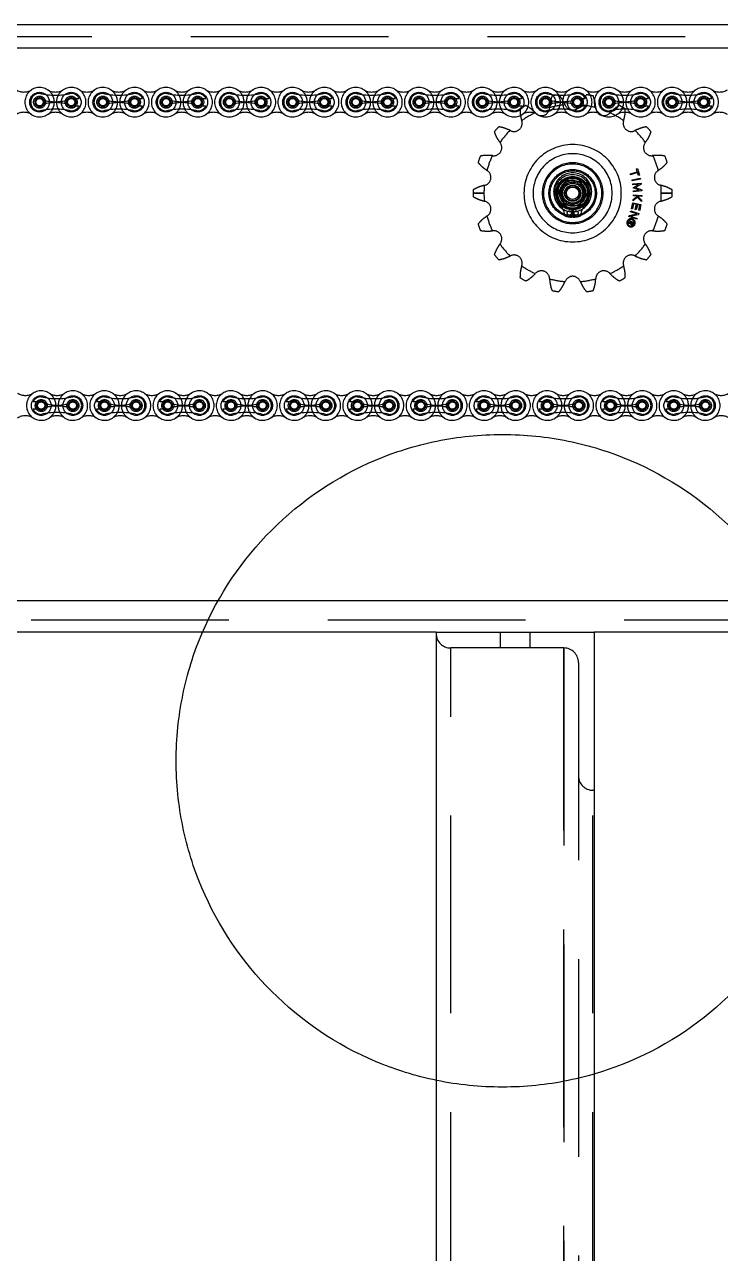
# Model space of a CAD drawing. Header units: metres. Extents: x 0 to 21025, y 0 to 14850.
# Drawn here: x 4434.5 to 4713.9, y 13295.7 to 13789.1 of the extents above; entities that cross this region are included whole.
import ezdxf

# ---------------------------------------------------------------- set-up
doc = ezdxf.new("R2010")
doc.units = ezdxf.units.M
doc.header["$LTSCALE"] = 25
doc.linetypes.add('HIDDEN2', pattern=[4.7625, 3.175, -1.5875])
doc.linetypes.add('PHANTOM', pattern=[63.5, 31.75, -6.35, 6.35, -6.35, 6.35, -6.35])
for name, color, linetype in [('SL4', 4, 'Continuous'), ('SRE', 2, 'PHANTOM'), ('ST1', 7, 'HIDDEN2')]:
    doc.layers.add(name, color=color, linetype=linetype)

msp = doc.modelspace()

# ---------------------------------------------------------------- linework, layer by layer
at = {"layer": 'SL4'}
for p, q in [((3548.761, 13789.133), (4873.736, 13789.133)), ((4873.736, 13779.608), (3548.761, 13779.608)), ((4648.823, 13721.86), (4650.46, 13724.238)), ((4652.096, 13726.616), (4654.974, 13726.388)), ((4660.334, 13720.947), (4658.698, 13718.569)), ((4657.061, 13716.191), (4654.183, 13716.419)), ((3596.261, 13557.896), (4826.236, 13557.896)), ((4599.749, 13545.133), (3596.261, 13545.133)), ((4599.749, 13545.133), (4599.749, 12209.433)), ((4599.749, 13545.133), (4663.249, 13545.133)), ((4663.249, 13545.133), (4663.249, 12209.433)), ((4826.236, 13545.133), (4663.249, 13545.133))]:
    msp.add_line(p, q, dxfattribs=at)
for radius in [6, 3, 2.5]:
    msp.add_circle((4654.579, 13721.403), radius, dxfattribs=at)
for start, end in [(145.46481, 205.46481), (85.46481, 145.46481), (25.46481, 85.46481), (325.46481, 25.46481), (205.46481, 265.46481), (265.46481, 325.46481)]:
    msp.add_arc((4654.579, 13721.403), 5, start, end, dxfattribs=at)
for points, knots in [([(4650.46, 13724.238), (4650.499, 13724.294), (4651.051, 13725.097), (4651.593, 13725.884), (4652.096, 13726.616)], [0, 0, 0, 0, 0.0702006, 1, 1, 1, 1]), ([(4654.974, 13726.388), (4655.042, 13726.382), (4656.014, 13726.305), (4656.966, 13726.23), (4657.852, 13726.159)], [0, 0, 0, 0, 0.07020058, 1, 1, 1, 1]), ([(4659.093, 13723.553), (4658.98, 13723.79), (4658.56, 13724.672), (4658.151, 13725.531), (4657.852, 13726.159)], [0, 0, 0, 0, 0.2686336, 1, 1, 1, 1]), ([(4660.334, 13720.947), (4660.23, 13721.166), (4659.825, 13722.015), (4659.405, 13722.898), (4659.093, 13723.553)], [0, 0, 0, 0, 0.2575513, 1, 1, 1, 1]), ([(4650.065, 13719.254), (4649.952, 13719.49), (4649.532, 13720.373), (4649.123, 13721.232), (4648.823, 13721.86)], [0, 0, 0, 0, 0.2686336, 1, 1, 1, 1]), ([(4651.306, 13716.647), (4651.202, 13716.866), (4650.797, 13717.716), (4650.377, 13718.598), (4650.065, 13719.254)], [0, 0, 0, 0, 0.2575513, 1, 1, 1, 1]), ([(4654.183, 13716.419), (4654.115, 13716.424), (4653.144, 13716.501), (4652.191, 13716.577), (4651.306, 13716.647)], [0, 0, 0, 0, 0.0702006, 1, 1, 1, 1]), ([(4658.698, 13718.569), (4658.659, 13718.512), (4658.106, 13717.709), (4657.565, 13716.922), (4657.061, 13716.191)], [0, 0, 0, 0, 0.0702006, 1, 1, 1, 1])]:
    msp.add_open_spline(points, degree=3, knots=knots, dxfattribs=at)
at = {"layer": 'SRE'}
msp.add_circle((4626.429, 13493.492), 131.043, dxfattribs=at)
at = {"layer": 'ST1'}
for p, q in [((3548.761, 13784.371), (4873.736, 13784.371)), ((4873.736, 13779.608), (3548.761, 13779.608)), ((4454.342, 13759.449), (4456.466, 13759.449)), ((4479.742, 13759.449), (4481.866, 13759.449)), ((4505.142, 13759.449), (4507.266, 13759.449)), ((4530.542, 13759.449), (4532.666, 13759.449)), ((4555.942, 13759.449), (4558.066, 13759.449)), ((4581.342, 13759.449), (4583.466, 13759.449)), ((4606.742, 13759.449), (4608.866, 13759.449)), ((4632.142, 13759.449), (4634.266, 13759.449)), ((4657.542, 13759.449), (4659.665, 13759.449)), ((4682.942, 13759.449), (4685.065, 13759.449)), ((4708.342, 13759.449), (4710.465, 13759.449)), ((4454.342, 13756.497), (4456.466, 13756.497)), ((4479.742, 13756.497), (4481.866, 13756.497)), ((4505.142, 13756.497), (4507.266, 13756.497)), ((4530.542, 13756.497), (4532.666, 13756.497)), ((4555.942, 13756.497), (4558.066, 13756.497)), ((4581.342, 13756.497), (4583.466, 13756.497)), ((4606.742, 13756.497), (4608.866, 13756.497)), ((4632.142, 13756.497), (4634.266, 13756.497)), ((4657.542, 13756.497), (4659.665, 13756.497)), ((4682.942, 13756.497), (4685.065, 13756.497)), ((4708.342, 13756.497), (4710.465, 13756.497)), ((4677.747, 13729.157), (4680.538, 13730.065)), ((4677.871, 13728.776), (4677.747, 13729.157)), ((4680.662, 13729.683), (4677.871, 13728.776)), ((4680.176, 13731.176), (4680.566, 13731.303)), ((4680.538, 13730.065), (4680.176, 13731.176)), ((4680.566, 13731.303), (4681.414, 13728.701)), ((4681.023, 13728.574), (4680.662, 13729.683)), ((4681.414, 13728.701), (4681.023, 13728.574)), ((4678.424, 13726.72), (4681.696, 13727.42)), ((4678.508, 13726.327), (4678.424, 13726.72)), ((4681.78, 13727.027), (4678.508, 13726.327)), ((4678.772, 13725.138), (4682.105, 13725.437)), ((4678.808, 13724.739), (4678.772, 13725.138)), ((4681.07, 13724.94), (4678.808, 13724.739)), ((4678.91, 13723.6), (4681.07, 13724.94)), ((4678.914, 13723.557), (4678.91, 13723.6)), ((4681.277, 13722.622), (4678.914, 13723.557)), ((4682.141, 13725.035), (4679.796, 13723.658)), ((4679.796, 13723.658), (4682.348, 13722.718)), ((4681.696, 13727.42), (4681.78, 13727.027)), ((4682.105, 13725.437), (4682.141, 13725.035)), ((4618.971, 13721.403), (4614.639, 13721.403)), ((4614.639, 13721.403), (4618.971, 13721.403)), ((4614.639, 13721.403), (4618.971, 13721.403)), ((4618.971, 13721.403), (4614.639, 13721.403)), ((4642.364, 13721.403), (4642.852, 13721.403)), ((4642.852, 13721.403), (4642.364, 13721.403)), ((4642.852, 13721.403), (4642.364, 13721.403)), ((4642.364, 13721.403), (4642.852, 13721.403)), ((4648.128, 13721.968), (4647.155, 13722.053)), ((4647.155, 13722.053), (4648.128, 13721.968)), ((4647.155, 13722.053), (4648.128, 13721.968)), ((4648.128, 13721.968), (4647.155, 13722.053)), ((4662.003, 13720.754), (4661.029, 13720.839)), ((4661.029, 13720.839), (4662.003, 13720.754)), ((4661.029, 13720.839), (4662.003, 13720.754)), ((4662.003, 13720.754), (4661.029, 13720.839)), ((4666.305, 13721.403), (4666.794, 13721.403)), ((4666.794, 13721.403), (4666.305, 13721.403)), ((4666.794, 13721.403), (4666.305, 13721.403)), ((4666.305, 13721.403), (4666.794, 13721.403)), ((4680.521, 13719.854), (4678.847, 13718.337)), ((4678.847, 13718.337), (4678.884, 13718.834)), ((4678.884, 13718.834), (4680.286, 13720.104)), ((4679.002, 13720.388), (4679.032, 13720.788)), ((4680.095, 13720.306), (4679.002, 13720.388)), ((4679.016, 13722.418), (4681.277, 13722.622)), ((4679.051, 13722.023), (4679.016, 13722.418)), ((4679.032, 13720.788), (4682.368, 13720.537)), ((4682.383, 13722.323), (4679.051, 13722.023)), ((4680.286, 13720.104), (4680.095, 13720.306)), ((4682.183, 13718.086), (4680.521, 13719.854)), ((4680.638, 13720.265), (4682.221, 13718.583)), ((4682.338, 13720.137), (4680.638, 13720.265)), ((4682.221, 13718.583), (4682.183, 13718.086)), ((4682.368, 13720.537), (4682.338, 13720.137)), ((4682.348, 13722.718), (4682.383, 13722.323)), ((4694.519, 13721.403), (4690.186, 13721.403)), ((4690.186, 13721.403), (4694.519, 13721.403)), ((4690.186, 13721.403), (4694.519, 13721.403)), ((4694.519, 13721.403), (4690.186, 13721.403)), ((4650.983, 13714.201), (4651.158, 13712.87)), ((4654.329, 13711.807), (4654.417, 13715.205)), ((4654.74, 13715.205), (4654.829, 13711.807)), ((4658, 13712.87), (4658.175, 13714.201)), ((4677.87, 13713.984), (4678.004, 13714.362)), ((4680.412, 13713.077), (4677.87, 13713.984)), ((4678.004, 13714.362), (4681.156, 13713.238)), ((4678.235, 13715.181), (4678.74, 13717.586)), ((4678.637, 13715.097), (4678.235, 13715.181)), ((4679.059, 13717.108), (4678.637, 13715.097)), ((4678.74, 13717.586), (4682.014, 13716.899)), ((4680.157, 13716.878), (4679.059, 13717.108)), ((4679.735, 13714.866), (4680.157, 13716.878)), ((4680.137, 13714.782), (4679.735, 13714.866)), ((4680.559, 13716.794), (4680.137, 13714.782)), ((4681.53, 13716.59), (4680.559, 13716.794)), ((4681.108, 13714.578), (4681.53, 13716.59)), ((4681.509, 13714.493), (4681.108, 13714.578)), ((4682.014, 13716.899), (4681.509, 13714.493)), ((4676.777, 13709.23), (4676.948, 13709.59)), ((4677.806, 13709.254), (4676.777, 13709.23)), ((4676.948, 13709.59), (4677.928, 13709.613)), ((4677.179, 13712.047), (4677.332, 13712.475)), ((4680.331, 13710.925), (4677.179, 13712.047)), ((4677.283, 13710.217), (4677.424, 13710.514)), ((4678.044, 13709.857), (4677.283, 13710.217)), ((4677.332, 13712.475), (4680.412, 13713.077)), ((4677.424, 13710.514), (4679.192, 13709.678)), ((4680.997, 13712.793), (4677.857, 13712.231)), ((4677.857, 13712.231), (4680.466, 13711.303)), ((4677.928, 13709.613), (4678.044, 13709.857)), ((4678.255, 13709.008), (4678.121, 13708.726)), ((4678.129, 13708.722), (4678.263, 13709.005)), ((4678.331, 13709.734), (4678.142, 13709.333)), ((4678.775, 13709.524), (4678.331, 13709.734)), ((4678.588, 13709.129), (4678.775, 13709.524)), ((4679.192, 13709.678), (4678.881, 13709.02)), ((4680.466, 13711.303), (4680.331, 13710.925)), ((4681.156, 13713.238), (4680.997, 13712.793)), ((4440.083, 13637.614), (4437.959, 13637.614)), ((4465.483, 13637.614), (4463.359, 13637.614)), ((4490.883, 13637.614), (4488.759, 13637.614)), ((4516.283, 13637.614), (4514.159, 13637.614)), ((4541.683, 13637.614), (4539.559, 13637.614)), ((4567.083, 13637.614), (4564.959, 13637.614)), ((4592.483, 13637.614), (4590.359, 13637.614)), ((4617.883, 13637.614), (4615.759, 13637.614)), ((4643.283, 13637.614), (4641.159, 13637.614)), ((4668.683, 13637.614), (4666.559, 13637.614)), ((4694.083, 13637.614), (4691.959, 13637.614)), ((4440.083, 13634.662), (4437.959, 13634.662)), ((4465.483, 13634.662), (4463.359, 13634.662)), ((4490.883, 13634.662), (4488.759, 13634.662)), ((4516.283, 13634.662), (4514.159, 13634.662)), ((4541.683, 13634.662), (4539.559, 13634.662)), ((4567.083, 13634.662), (4564.959, 13634.662)), ((4592.483, 13634.662), (4590.359, 13634.662)), ((4617.883, 13634.662), (4615.759, 13634.662)), ((4643.283, 13634.662), (4641.159, 13634.662)), ((4668.683, 13634.662), (4666.559, 13634.662)), ((4694.083, 13634.662), (4691.959, 13634.662)), ((3548.761, 13557.896), (4873.736, 13557.896)), ((4873.736, 13549.896), (3548.761, 13549.896)), ((4625.499, 13545.133), (4625.499, 13538.783)), ((4637.499, 13538.783), (4637.499, 13545.133)), ((4605.599, 12201.483), (4605.599, 13538.783)), ((4651.049, 13538.783), (4605.599, 13538.783)), ((4651.049, 13538.783), (4651.049, 12201.483)), ((4651.049, 12870.133), (4651.049, 13538.783)), ((4656.899, 13532.933), (4656.899, 12201.483)), ((4662.749, 12201.483), (4662.749, 13481.633)), ((4663.249, 13481.633), (4662.749, 13481.633))]:
    msp.add_line(p, q, dxfattribs=at)
for centre, radius in [((4440.535, 13757.973), 3.96), ((4440.535, 13757.973), 2.399), ((4440.535, 13757.973), 1.845), ((4440.535, 13757.973), 1.476), ((4453.235, 13757.973), 3.96), ((4453.235, 13757.973), 2.398), ((4453.235, 13757.973), 1.845), ((4453.235, 13757.973), 1.476), ((4465.935, 13757.973), 3.96), ((4465.935, 13757.973), 2.398), ((4465.935, 13757.973), 1.845), ((4465.935, 13757.973), 1.476), ((4478.635, 13757.973), 3.96), ((4478.635, 13757.973), 2.398), ((4478.635, 13757.973), 1.845), ((4478.635, 13757.973), 1.476), ((4491.335, 13757.973), 3.96), ((4491.335, 13757.973), 2.399), ((4491.335, 13757.973), 1.845), ((4491.335, 13757.973), 1.476), ((4504.035, 13757.973), 3.96), ((4504.035, 13757.973), 2.399), ((4504.035, 13757.973), 1.845), ((4504.035, 13757.973), 1.476), ((4516.735, 13757.973), 3.96), ((4516.735, 13757.973), 2.398), ((4516.735, 13757.973), 1.845), ((4516.735, 13757.973), 1.476), ((4529.435, 13757.973), 3.96), ((4529.435, 13757.973), 2.398), ((4529.435, 13757.973), 1.845), ((4529.435, 13757.973), 1.476), ((4542.135, 13757.973), 3.96), ((4542.135, 13757.973), 2.399), ((4542.135, 13757.973), 1.845), ((4542.135, 13757.973), 1.476), ((4554.835, 13757.973), 3.96), ((4554.835, 13757.973), 2.398), ((4554.835, 13757.973), 1.845), ((4554.835, 13757.973), 1.476), ((4567.535, 13757.973), 3.96), ((4567.535, 13757.973), 2.399), ((4567.535, 13757.973), 1.845), ((4567.535, 13757.973), 1.476), ((4580.235, 13757.973), 3.96), ((4580.235, 13757.973), 2.398), ((4580.235, 13757.973), 1.845), ((4580.235, 13757.973), 1.476), ((4592.935, 13757.973), 3.96), ((4592.935, 13757.973), 2.399), ((4592.935, 13757.973), 1.845), ((4592.935, 13757.973), 1.476), ((4605.635, 13757.973), 3.96), ((4605.635, 13757.973), 2.398), ((4605.635, 13757.973), 1.845), ((4605.635, 13757.973), 1.476), ((4618.335, 13757.973), 3.96), ((4618.335, 13757.973), 2.398), ((4618.335, 13757.973), 1.845), ((4618.335, 13757.973), 1.476), ((4631.035, 13757.973), 3.96), ((4631.035, 13757.973), 2.398), ((4631.035, 13757.973), 1.845), ((4631.035, 13757.973), 1.476), ((4643.735, 13757.973), 3.96), ((4643.735, 13757.973), 2.398), ((4643.735, 13757.973), 1.845), ((4643.735, 13757.973), 1.476), ((4656.435, 13757.973), 3.96), ((4656.435, 13757.973), 2.398), ((4656.435, 13757.973), 1.845), ((4656.435, 13757.973), 1.476), ((4669.135, 13757.973), 3.96), ((4669.135, 13757.973), 2.398), ((4669.135, 13757.973), 1.845), ((4669.135, 13757.973), 1.476), ((4681.835, 13757.973), 3.96), ((4681.835, 13757.973), 2.399), ((4681.835, 13757.973), 1.845), ((4681.835, 13757.973), 1.476), ((4694.535, 13757.973), 3.96), ((4694.535, 13757.973), 2.398), ((4694.535, 13757.973), 1.845), ((4694.535, 13757.973), 1.476), ((4707.235, 13757.973), 3.96), ((4707.235, 13757.973), 2.398), ((4707.235, 13757.973), 1.845), ((4707.235, 13757.973), 1.476), ((4654.579, 13721.403), 9.525), ((4654.579, 13721.403), 9.025), ((4654.579, 13721.403), 6.725), ((4654.579, 13721.403), 6.725), ((4654.579, 13721.403), 6.475), ((4654.579, 13721.403), 6.2), ((4654.579, 13721.403), 5.975), ((4654.579, 13721.403), 5.25), ((4654.579, 13721.403), 5.25), ((4654.579, 13721.403), 4.5), ((4654.579, 13721.403), 4), ((4654.579, 13721.403), 3.25), ((4654.579, 13721.403), 3.25), ((4654.579, 13721.403), 3.2), ((4653.229, 13713.467), 0.85), ((4655.929, 13713.467), 0.85), ((4441.19, 13636.138), 3.96), ((4453.89, 13636.138), 3.96), ((4466.59, 13636.138), 3.96), ((4479.29, 13636.138), 3.96), ((4491.99, 13636.138), 3.96), ((4504.69, 13636.138), 3.96), ((4517.39, 13636.138), 3.96), ((4530.09, 13636.138), 3.96), ((4542.79, 13636.138), 3.96), ((4555.49, 13636.138), 3.96), ((4568.19, 13636.138), 3.96), ((4580.89, 13636.138), 3.96), ((4593.59, 13636.138), 3.96), ((4606.29, 13636.138), 3.96), ((4618.99, 13636.138), 3.96), ((4631.69, 13636.138), 3.96), ((4644.39, 13636.138), 3.96), ((4657.09, 13636.138), 3.96), ((4669.79, 13636.138), 3.96), ((4682.49, 13636.138), 3.96), ((4695.19, 13636.138), 3.96), ((4707.89, 13636.138), 3.96), ((4441.19, 13636.138), 2.399), ((4441.19, 13636.138), 1.845), ((4441.19, 13636.138), 1.476), ((4453.89, 13636.138), 2.398), ((4453.89, 13636.138), 1.845), ((4453.89, 13636.138), 1.476), ((4466.59, 13636.138), 2.398), ((4466.59, 13636.138), 1.845), ((4466.59, 13636.138), 1.476), ((4479.29, 13636.138), 2.399), ((4479.29, 13636.138), 1.845), ((4479.29, 13636.138), 1.476), ((4491.99, 13636.138), 2.398), ((4491.99, 13636.138), 1.845), ((4491.99, 13636.138), 1.476), ((4504.69, 13636.138), 2.398), ((4504.69, 13636.138), 1.845), ((4504.69, 13636.138), 1.476), ((4517.39, 13636.138), 2.398), ((4517.39, 13636.138), 1.845), ((4517.39, 13636.138), 1.476), ((4530.09, 13636.138), 2.398), ((4530.09, 13636.138), 1.845), ((4530.09, 13636.138), 1.476), ((4542.79, 13636.138), 2.398), ((4542.79, 13636.138), 1.845), ((4542.79, 13636.138), 1.476), ((4555.49, 13636.138), 2.398), ((4555.49, 13636.138), 1.845), ((4555.49, 13636.138), 1.476), ((4568.19, 13636.138), 2.399), ((4568.19, 13636.138), 1.845), ((4568.19, 13636.138), 1.476), ((4580.89, 13636.138), 2.399), ((4580.89, 13636.138), 1.845), ((4580.89, 13636.138), 1.476), ((4593.59, 13636.138), 2.398), ((4593.59, 13636.138), 1.845), ((4593.59, 13636.138), 1.476), ((4606.29, 13636.138), 2.398), ((4606.29, 13636.138), 1.845), ((4606.29, 13636.138), 1.476), ((4618.99, 13636.138), 2.399), ((4618.99, 13636.138), 1.845), ((4618.99, 13636.138), 1.476), ((4631.69, 13636.138), 2.399), ((4631.69, 13636.138), 1.845), ((4631.69, 13636.138), 1.476), ((4644.39, 13636.138), 2.398), ((4644.39, 13636.138), 1.845), ((4644.39, 13636.138), 1.476), ((4657.09, 13636.138), 2.399), ((4657.09, 13636.138), 1.845), ((4657.09, 13636.138), 1.476), ((4669.79, 13636.138), 2.399), ((4669.79, 13636.138), 1.845), ((4669.79, 13636.138), 1.476), ((4682.49, 13636.138), 2.398), ((4682.49, 13636.138), 1.845), ((4682.49, 13636.138), 1.476), ((4695.19, 13636.138), 2.398), ((4695.19, 13636.138), 1.845), ((4695.19, 13636.138), 1.476), ((4707.89, 13636.138), 2.398), ((4707.89, 13636.138), 1.845), ((4707.89, 13636.138), 1.476)]:
    msp.add_circle(centre, radius, dxfattribs=at)
for centre, radius, start, end in [((4440.535, 13757.973), 5.92, 57.56669, 302.43331), ((4453.235, 13757.973), 5.92, 237.56669, 122.43331), ((4465.935, 13757.973), 5.92, 57.56669, 302.43331), ((4478.635, 13757.973), 5.92, 237.56669, 122.43331), ((4491.335, 13757.973), 5.92, 57.56669, 302.43331), ((4504.035, 13757.973), 5.92, 237.56669, 122.43331), ((4516.735, 13757.973), 5.92, 57.56669, 302.43331), ((4529.435, 13757.973), 5.92, 237.56669, 122.43331), ((4542.135, 13757.973), 5.92, 57.56669, 302.43331), ((4554.835, 13757.973), 5.92, 237.56669, 122.43331), ((4567.535, 13757.973), 5.92, 57.56669, 302.43331), ((4580.235, 13757.973), 5.92, 237.56669, 122.43331), ((4592.935, 13757.973), 5.92, 57.56669, 302.43331), ((4605.635, 13757.973), 5.92, 237.56669, 122.43331), ((4618.335, 13757.973), 5.92, 57.56669, 302.43331), ((4631.035, 13757.973), 5.92, 237.56669, 122.43331), ((4643.735, 13757.973), 5.92, 57.56669, 302.43331), ((4656.435, 13757.973), 5.92, 237.56669, 122.43331), ((4669.135, 13757.973), 5.92, 57.56669, 302.43331), ((4681.835, 13757.973), 5.92, 237.56669, 122.43331), ((4694.535, 13757.973), 5.92, 57.56669, 302.43331), ((4707.235, 13757.973), 5.92, 237.56669, 122.43331), ((4434.185, 13767.966), 5.92, 237.56669, 302.43331), ((4440.535, 13757.973), 3.552, 90, 270), ((4446.885, 13787.07), 26.322, 256.04015, 283.95985), ((4446.885, 13774.326), 16.175, 252.993, 287.007), ((4446.885, 13767.966), 5.92, 237.56669, 302.43331), ((4440.535, 13757.973), 5.92, 302.43326, 57.56674), ((4453.235, 13757.973), 5.92, 122.43326, 237.56674), ((4453.235, 13757.973), 3.552, 24.55336, 90), ((4459.585, 13767.966), 5.92, 237.56669, 302.43331), ((4465.935, 13757.973), 3.552, 90, 270), ((4472.285, 13787.07), 26.322, 256.04015, 283.95985), ((4472.285, 13774.326), 16.175, 252.993, 287.007), ((4472.285, 13767.966), 5.92, 237.56669, 302.43331), ((4465.935, 13757.973), 5.92, 302.43326, 57.56674), ((4478.635, 13757.973), 5.92, 122.43326, 237.56674), ((4478.635, 13757.973), 3.552, 24.55336, 90), ((4484.985, 13767.966), 5.92, 237.56669, 302.43331), ((4491.335, 13757.973), 3.552, 90, 270), ((4497.685, 13787.07), 26.322, 256.04015, 283.95985), ((4497.685, 13774.326), 16.175, 252.993, 287.007), ((4497.685, 13767.966), 5.92, 237.56669, 302.43331), ((4491.335, 13757.973), 5.92, 302.43326, 57.56674), ((4504.035, 13757.973), 5.92, 122.43326, 237.56674), ((4504.035, 13757.973), 3.552, 24.55336, 90), ((4510.385, 13767.966), 5.92, 237.56669, 302.43331), ((4516.735, 13757.973), 3.552, 90, 270), ((4523.085, 13787.07), 26.322, 256.04015, 283.95985), ((4523.085, 13774.326), 16.175, 252.993, 287.007), ((4523.085, 13767.966), 5.92, 237.56669, 302.43331), ((4516.735, 13757.973), 5.92, 302.43326, 57.56674), ((4529.435, 13757.973), 5.92, 122.43326, 237.56674), ((4529.435, 13757.973), 3.552, 24.55336, 90), ((4535.785, 13767.966), 5.92, 237.56669, 302.43331), ((4542.135, 13757.973), 3.552, 90, 270), ((4548.485, 13787.07), 26.322, 256.04015, 283.95985), ((4548.485, 13774.326), 16.175, 252.993, 287.007), ((4548.485, 13767.966), 5.92, 237.56669, 302.43331), ((4542.135, 13757.973), 5.92, 302.43326, 57.56674), ((4554.835, 13757.973), 5.92, 122.43326, 237.56674), ((4554.835, 13757.973), 3.552, 24.55336, 90), ((4561.185, 13767.966), 5.92, 237.56669, 302.43331), ((4567.535, 13757.973), 3.552, 90, 270), ((4573.885, 13787.07), 26.322, 256.04015, 283.95985), ((4573.885, 13774.326), 16.175, 252.993, 287.007), ((4573.885, 13767.966), 5.92, 237.56669, 302.43331), ((4567.535, 13757.973), 5.92, 302.43326, 57.56674), ((4580.235, 13757.973), 5.92, 122.43326, 237.56674), ((4580.235, 13757.973), 3.552, 24.55336, 90), ((4586.585, 13767.966), 5.92, 237.56669, 302.43331), ((4592.935, 13757.973), 3.552, 90, 270), ((4599.285, 13787.07), 26.322, 256.04015, 283.95985), ((4599.285, 13774.326), 16.175, 252.993, 287.007), ((4599.285, 13767.966), 5.92, 237.56669, 302.43331), ((4592.935, 13757.973), 5.92, 302.43326, 57.56674), ((4605.635, 13757.973), 5.92, 122.43326, 237.56674), ((4605.635, 13757.973), 3.552, 24.55336, 90), ((4611.985, 13767.966), 5.92, 237.56669, 302.43331), ((4618.335, 13757.973), 3.552, 90, 270), ((4624.685, 13787.07), 26.322, 256.04015, 283.95985), ((4624.685, 13774.326), 16.175, 252.993, 287.007), ((4624.685, 13767.966), 5.92, 237.56669, 302.43331), ((4618.335, 13757.973), 5.92, 302.43326, 57.56674), ((4631.035, 13757.973), 5.92, 122.43326, 237.56674), ((4631.035, 13757.973), 3.552, 24.55336, 90), ((4637.385, 13767.966), 5.92, 237.56669, 302.43331), ((4643.735, 13757.973), 3.552, 90, 270), ((4650.085, 13787.07), 26.322, 256.04015, 283.95985), ((4650.085, 13774.326), 16.175, 252.993, 287.007), ((4654.579, 13721.403), 39.94, 98.03204, 101.96796), ((4650.085, 13767.966), 5.92, 237.56669, 302.43331), ((4643.735, 13757.973), 5.92, 302.43326, 57.56674), ((4656.435, 13757.973), 5.92, 122.43326, 237.56674), ((4656.435, 13757.973), 3.552, 24.55336, 90), ((4662.785, 13767.966), 5.92, 237.56669, 302.43331), ((4654.579, 13721.403), 39.94, 78.03204, 81.96796), ((4669.135, 13757.973), 3.552, 90, 270), ((4675.485, 13787.07), 26.322, 256.04015, 283.95985), ((4675.485, 13774.326), 16.175, 252.993, 287.007), ((4675.485, 13767.966), 5.92, 237.56669, 302.43331), ((4669.135, 13757.973), 5.92, 302.43326, 57.56674), ((4681.835, 13757.973), 5.92, 122.43326, 237.56674), ((4681.835, 13757.973), 3.552, 24.55336, 90), ((4688.185, 13767.966), 5.92, 237.56669, 302.43331), ((4694.535, 13757.973), 3.552, 90, 270), ((4700.885, 13787.07), 26.322, 256.04015, 283.95985), ((4700.885, 13774.326), 16.175, 252.993, 287.007), ((4700.885, 13767.966), 5.92, 237.56669, 302.43331), ((4694.535, 13757.973), 5.92, 302.43326, 57.56674), ((4707.235, 13757.973), 5.92, 122.43326, 237.56674), ((4707.235, 13757.973), 3.552, 24.55336, 90), ((4713.585, 13767.966), 5.92, 237.56669, 302.43331), ((4434.185, 13747.98), 5.92, 57.56669, 122.43331), ((4446.885, 13728.877), 26.322, 76.04015, 103.95985), ((4446.885, 13741.621), 16.175, 72.993, 107.007), ((4446.885, 13747.98), 5.92, 57.56669, 122.43331), ((4453.235, 13757.973), 3.552, 270, 335.44664), ((4459.585, 13747.98), 5.92, 57.56669, 122.43331), ((4472.285, 13728.877), 26.322, 76.04015, 103.95985), ((4472.285, 13741.621), 16.175, 72.993, 107.007), ((4472.285, 13747.98), 5.92, 57.56669, 122.43331), ((4478.635, 13757.973), 3.552, 270, 335.44664), ((4484.985, 13747.98), 5.92, 57.56669, 122.43331), ((4497.685, 13728.877), 26.322, 76.04015, 103.95985), ((4497.685, 13741.621), 16.175, 72.993, 107.007), ((4497.685, 13747.98), 5.92, 57.56669, 122.43331), ((4504.035, 13757.973), 3.552, 270, 335.44664), ((4510.385, 13747.98), 5.92, 57.56669, 122.43331), ((4523.085, 13728.877), 26.322, 76.04015, 103.95985), ((4523.085, 13741.621), 16.175, 72.993, 107.007), ((4523.085, 13747.98), 5.92, 57.56669, 122.43331), ((4529.435, 13757.973), 3.552, 270, 335.44664), ((4535.785, 13747.98), 5.92, 57.56669, 122.43331), ((4548.485, 13728.877), 26.322, 76.04015, 103.95985), ((4548.485, 13741.621), 16.175, 72.993, 107.007), ((4548.485, 13747.98), 5.92, 57.56669, 122.43331), ((4554.835, 13757.973), 3.552, 270, 335.44664), ((4561.185, 13747.98), 5.92, 57.56669, 122.43331), ((4573.885, 13728.877), 26.322, 76.04015, 103.95985), ((4573.885, 13741.621), 16.175, 72.993, 107.007), ((4573.885, 13747.98), 5.92, 57.56669, 122.43331), ((4580.235, 13757.973), 3.552, 270, 335.44664), ((4586.585, 13747.98), 5.92, 57.56669, 122.43331), ((4599.285, 13728.877), 26.322, 76.04015, 103.95985), ((4599.285, 13741.621), 16.175, 72.993, 107.007), ((4599.285, 13747.98), 5.92, 57.56669, 122.43331), ((4605.635, 13757.973), 3.552, 270, 335.44664), ((4611.985, 13747.98), 5.92, 57.56669, 122.43331), ((4624.685, 13728.877), 26.322, 76.04015, 103.95985), ((4624.685, 13741.621), 16.175, 72.993, 107.007), ((4624.685, 13747.98), 5.92, 57.56669, 122.43331), ((4631.035, 13757.973), 3.552, 270, 335.44664), ((4654.579, 13721.403), 39.94, 118.03204, 121.96796), ((4654.579, 13721.403), 35.607, 114.90066, 125.09934), ((4654.579, 13721.403), 35.607, 114.90066, 125.09934), ((4654.579, 13721.403), 35.607, 114.90066, 125.09934), ((4654.579, 13721.403), 35.607, 114.90066, 125.09934), ((4637.385, 13747.98), 5.92, 57.56669, 122.43331), ((4628.328, 13743.208), 15.39, 42.5, 42.98231), ((4642.062, 13755.793), 3.238, 222.5, 357.5), ((4650.085, 13728.877), 26.322, 76.04015, 103.95985), ((4660.672, 13754.981), 15.39, 177.01769, 177.5), ((4654.579, 13721.403), 35.607, 94.90066, 105.09934), ((4654.579, 13721.403), 35.607, 94.90066, 105.09934), ((4654.579, 13721.403), 35.607, 94.90066, 105.09934), ((4654.579, 13721.403), 35.607, 94.90066, 105.09934), ((4650.085, 13741.621), 16.175, 72.993, 107.007), ((4650.085, 13747.98), 5.92, 57.56669, 122.43331), ((4637.369, 13750.872), 15.39, 22.5, 22.98231), ((4654.579, 13758), 3.238, 202.5, 337.5), ((4656.435, 13757.973), 3.552, 270, 335.44664), ((4671.789, 13750.872), 15.39, 157.01769, 157.5), ((4654.579, 13721.403), 35.607, 74.90066, 85.09934), ((4654.579, 13721.403), 35.607, 74.90066, 85.09934), ((4654.579, 13721.403), 35.607, 74.90066, 85.09934), ((4654.579, 13721.403), 35.607, 74.90066, 85.09934), ((4662.785, 13747.98), 5.92, 57.56669, 122.43331), ((4648.485, 13754.981), 15.39, 2.5, 2.98231), ((4667.096, 13755.793), 3.238, 182.5, 317.5), ((4675.485, 13728.877), 26.322, 76.04015, 103.95985), ((4680.83, 13743.208), 15.39, 137.01769, 137.5), ((4654.579, 13721.403), 35.607, 54.90066, 65.09934), ((4654.579, 13721.403), 35.607, 54.90066, 65.09934), ((4654.579, 13721.403), 35.607, 54.90066, 65.09934), ((4654.579, 13721.403), 35.607, 54.90066, 65.09934), ((4675.485, 13741.621), 16.175, 72.993, 107.007), ((4675.485, 13747.98), 5.92, 57.56669, 122.43331), ((4654.579, 13721.403), 39.94, 58.03204, 61.96796), ((4681.835, 13757.973), 3.552, 270, 335.44664), ((4688.185, 13747.98), 5.92, 57.56669, 122.43331), ((4700.885, 13728.877), 26.322, 76.04015, 103.95985), ((4700.885, 13741.621), 16.175, 72.993, 107.007), ((4700.885, 13747.98), 5.92, 57.56669, 122.43331), ((4707.235, 13757.973), 3.552, 270, 335.44664), ((4713.585, 13747.98), 5.92, 57.56669, 122.43331), ((4631.055, 13749.438), 3.238, 242.5, 17.5), ((4648.821, 13755.04), 15.39, 197.01769, 197.5), ((4678.103, 13749.438), 3.238, 162.5, 297.5), ((4660.337, 13755.04), 15.39, 342.5, 342.98231), ((4654.579, 13721.403), 39.94, 138.03204, 141.96796), ((4654.579, 13721.403), 35.607, 134.90066, 145.09934), ((4654.579, 13721.403), 35.607, 134.90066, 145.09934), ((4654.579, 13721.403), 35.607, 134.90066, 145.09934), ((4654.579, 13721.403), 35.607, 134.90066, 145.09934), ((4622.453, 13732.915), 15.39, 62.5, 62.98231), ((4686.705, 13732.915), 15.39, 117.01769, 117.5), ((4654.579, 13721.403), 35.607, 34.90066, 45.09934), ((4654.579, 13721.403), 35.607, 34.90066, 45.09934), ((4654.579, 13721.403), 35.607, 34.90066, 45.09934), ((4654.579, 13721.403), 35.607, 34.90066, 45.09934), ((4654.579, 13721.403), 39.94, 38.03204, 41.96796), ((4622.885, 13739.702), 3.238, 262.5, 37.5), ((4637.664, 13751.042), 15.39, 217.01769, 217.5), ((4654.579, 13721.403), 19.544, 0, 180), ((4686.273, 13739.702), 3.238, 142.5, 277.5), ((4671.494, 13751.042), 15.39, 322.5, 322.98231), ((4654.579, 13721.403), 39.94, 158.03204, 161.96796), ((4654.579, 13721.403), 35.607, 154.90066, 165.09934), ((4654.579, 13721.403), 35.607, 154.90066, 165.09934), ((4654.579, 13721.403), 35.607, 154.90066, 165.09934), ((4654.579, 13721.403), 35.607, 154.90066, 165.09934), ((4620.453, 13721.233), 15.39, 82.5, 82.98231), ((4654.579, 13721.403), 15.879, 0, 180), ((4654.579, 13721.403), 12.215, 0, 180), ((4688.704, 13721.233), 15.39, 97.01769, 97.5), ((4654.579, 13721.403), 35.607, 14.90066, 25.09934), ((4654.579, 13721.403), 35.607, 14.90066, 25.09934), ((4654.579, 13721.403), 35.607, 14.90066, 25.09934), ((4654.579, 13721.403), 35.607, 14.90066, 25.09934), ((4654.579, 13721.403), 39.94, 18.03204, 21.96796), ((4618.538, 13727.758), 3.238, 282.5, 57.5), ((4628.547, 13743.469), 15.39, 237.01769, 237.5), ((4654.579, 13721.403), 11.726, 0, 180), ((4654.579, 13721.403), 11.726, 0, 180), ((4654.579, 13721.403), 11.726, 0, 180), ((4654.579, 13721.403), 11.726, 0, 180), ((4654.579, 13721.96), 7.643, 306.50645, 233.49355), ((4654.579, 13721.403), 7.452, 355, 175), ((4654.579, 13721.403), 7.452, 355, 175), ((4654.579, 13721.403), 7.452, 355, 175), ((4654.579, 13721.403), 7.452, 355, 175), ((4690.62, 13727.758), 3.238, 122.5, 257.5), ((4680.611, 13743.469), 15.39, 302.5, 302.98231), ((4654.579, 13721.403), 35.607, 174.90066, 180), ((4654.579, 13721.403), 35.607, 174.90066, 180), ((4654.579, 13721.403), 35.607, 174.90066, 180), ((4654.579, 13721.403), 35.607, 174.90066, 180), ((4622.57, 13709.572), 15.39, 102.5, 102.98231), ((4654.579, 13721.403), 6.2, 271.49225, 268.50775), ((4686.588, 13709.572), 15.39, 77.01769, 77.5), ((4654.579, 13721.403), 35.607, 0, 5.09934), ((4654.579, 13721.403), 35.607, 0, 5.09934), ((4654.579, 13721.403), 35.607, 0, 5.09934), ((4654.579, 13721.403), 35.607, 0, 5.09934), ((4654.579, 13721.403), 39.94, 178.03204, 180), ((4654.579, 13721.403), 39.94, 180, 181.96796), ((4654.579, 13721.403), 35.607, 180, 185.09934), ((4654.579, 13721.403), 35.607, 180, 185.09934), ((4654.579, 13721.403), 35.607, 180, 185.09934), ((4654.579, 13721.403), 35.607, 180, 185.09934), ((4654.579, 13721.403), 19.544, 180, 0), ((4654.579, 13721.403), 15.879, 180, 0), ((4654.579, 13721.403), 12.215, 180, 0), ((4654.579, 13721.403), 11.726, 180, 0), ((4654.579, 13721.403), 11.726, 180, 0), ((4654.579, 13721.403), 11.726, 180, 0), ((4654.579, 13721.403), 11.726, 180, 0), ((4654.579, 13721.403), 7.452, 175, 355), ((4654.579, 13721.403), 7.452, 175, 355), ((4654.579, 13721.403), 7.452, 175, 355), ((4654.579, 13721.403), 7.452, 175, 355), ((4654.579, 13721.403), 35.607, 354.90066, 0), ((4654.579, 13721.403), 35.607, 354.90066, 0), ((4654.579, 13721.403), 35.607, 354.90066, 0), ((4654.579, 13721.403), 35.607, 354.90066, 0), ((4654.579, 13721.403), 39.94, 0, 1.96796), ((4654.579, 13721.403), 39.94, 358.03204, 0), ((4622.57, 13733.235), 15.39, 257.01769, 257.5), ((4618.538, 13715.048), 3.238, 302.5, 77.5), ((4648.605, 13713.888), 2.398, 7.5, 53.49355), ((4660.553, 13713.888), 2.398, 126.50645, 172.5), ((4690.62, 13715.048), 3.238, 102.5, 237.5), ((4686.588, 13733.235), 15.39, 282.5, 282.98231), ((4654.579, 13721.403), 39.94, 198.03204, 201.96796), ((4628.547, 13699.337), 15.39, 122.5, 122.98231), ((4654.579, 13721.403), 35.607, 194.90066, 205.09934), ((4654.579, 13721.403), 35.607, 194.90066, 205.09934), ((4654.579, 13721.403), 35.607, 194.90066, 205.09934), ((4654.579, 13721.403), 35.607, 194.90066, 205.09934), ((4651.901, 13712.968), 0.75, 187.5, 252.39018), ((4654.579, 13721.403), 9.6, 252.39018, 268.50775), ((4654.579, 13721.403), 9.6, 271.49225, 287.60982), ((4657.256, 13712.968), 0.75, 287.60982, 352.5), ((4678.013, 13709.523), 1.673, 90, 270), ((4678.013, 13709.523), 1.339, 90, 270), ((4678.364, 13709.228), 0.558, 177.38053, 244.22985), ((4678.013, 13709.523), 1.673, 270, 90), ((4678.013, 13709.523), 1.339, 270, 90), ((4678.364, 13709.228), 0.245, 154.69547, 243.64226), ((4678.364, 13709.228), 0.558, 245.12571, 338.07454), ((4678.364, 13709.228), 0.245, 245.69677, 336.02659), ((4654.579, 13721.403), 35.607, 334.90066, 345.09934), ((4654.579, 13721.403), 35.607, 334.90066, 345.09934), ((4654.579, 13721.403), 35.607, 334.90066, 345.09934), ((4654.579, 13721.403), 35.607, 334.90066, 345.09934), ((4680.611, 13699.337), 15.39, 57.01769, 57.5), ((4654.579, 13721.403), 39.94, 338.03204, 341.96796), ((4620.453, 13721.574), 15.39, 277.01769, 277.5), ((4622.885, 13703.105), 3.238, 322.5, 97.5), ((4686.273, 13703.105), 3.238, 82.5, 217.5), ((4688.704, 13721.574), 15.39, 262.5, 262.98231), ((4637.664, 13691.765), 15.39, 142.5, 142.98231), ((4654.579, 13721.403), 35.607, 214.90066, 225.09934), ((4654.579, 13721.403), 35.607, 214.90066, 225.09934), ((4654.579, 13721.403), 35.607, 214.90066, 225.09934), ((4654.579, 13721.403), 35.607, 214.90066, 225.09934), ((4654.579, 13721.403), 35.607, 314.90066, 325.09934), ((4654.579, 13721.403), 35.607, 314.90066, 325.09934), ((4654.579, 13721.403), 35.607, 314.90066, 325.09934), ((4654.579, 13721.403), 35.607, 314.90066, 325.09934), ((4671.494, 13691.765), 15.39, 37.01769, 37.5), ((4654.579, 13721.403), 39.94, 218.03204, 221.96796), ((4622.453, 13709.892), 15.39, 297.01769, 297.5), ((4631.055, 13693.368), 3.238, 342.5, 117.5), ((4678.103, 13693.368), 3.238, 62.5, 197.5), ((4686.705, 13709.892), 15.39, 242.5, 242.98231), ((4654.579, 13721.403), 39.94, 318.03204, 321.96796), ((4648.821, 13687.767), 15.39, 162.5, 162.98231), ((4654.579, 13721.403), 35.607, 234.90066, 245.09934), ((4654.579, 13721.403), 35.607, 234.90066, 245.09934), ((4654.579, 13721.403), 35.607, 234.90066, 245.09934), ((4654.579, 13721.403), 35.607, 234.90066, 245.09934), ((4628.328, 13699.598), 15.39, 317.01769, 317.5), ((4642.062, 13687.013), 3.238, 2.5, 137.5), ((4667.096, 13687.013), 3.238, 42.5, 177.5), ((4680.83, 13699.598), 15.39, 222.5, 222.98231), ((4654.579, 13721.403), 35.607, 294.90066, 305.09934), ((4654.579, 13721.403), 35.607, 294.90066, 305.09934), ((4654.579, 13721.403), 35.607, 294.90066, 305.09934), ((4654.579, 13721.403), 35.607, 294.90066, 305.09934), ((4660.337, 13687.767), 15.39, 17.01769, 17.5), ((4654.579, 13721.403), 39.94, 238.03204, 241.96796), ((4660.672, 13687.826), 15.39, 182.5, 182.98231), ((4654.579, 13721.403), 35.607, 254.90066, 265.09934), ((4654.579, 13721.403), 35.607, 254.90066, 265.09934), ((4654.579, 13721.403), 35.607, 254.90066, 265.09934), ((4654.579, 13721.403), 35.607, 254.90066, 265.09934), ((4637.369, 13691.935), 15.39, 337.01769, 337.5), ((4654.579, 13684.806), 3.238, 22.5, 157.5), ((4671.789, 13691.935), 15.39, 202.5, 202.98231), ((4654.579, 13721.403), 35.607, 274.90066, 285.09934), ((4654.579, 13721.403), 35.607, 274.90066, 285.09934), ((4654.579, 13721.403), 35.607, 274.90066, 285.09934), ((4654.579, 13721.403), 35.607, 274.90066, 285.09934), ((4648.485, 13687.826), 15.39, 357.01769, 357.5), ((4654.579, 13721.403), 39.94, 298.03204, 301.96796), ((4654.579, 13721.403), 39.94, 258.03204, 261.96796), ((4654.579, 13721.403), 39.94, 278.03204, 281.96796), ((4434.84, 13646.131), 5.92, 237.56669, 302.43331), ((4441.19, 13636.138), 5.92, 57.56669, 302.43331), ((4441.19, 13636.138), 3.552, 90, 155.44664), ((4447.54, 13665.235), 26.322, 256.04015, 283.95985), ((4447.54, 13646.131), 5.92, 237.56669, 302.43331), ((4441.19, 13636.138), 5.92, 302.43326, 57.56674), ((4453.89, 13636.138), 5.92, 122.43326, 237.56674), ((4453.89, 13636.138), 5.92, 237.56669, 122.43331), ((4453.89, 13636.138), 3.552, 270, 90), ((4460.24, 13646.131), 5.92, 237.56669, 302.43331), ((4466.59, 13636.138), 5.92, 57.56669, 302.43331), ((4466.59, 13636.138), 3.552, 90, 155.44664), ((4472.94, 13665.235), 26.322, 256.04015, 283.95985), ((4472.94, 13646.131), 5.92, 237.56669, 302.43331), ((4466.59, 13636.138), 5.92, 302.43326, 57.56674), ((4479.29, 13636.138), 5.92, 122.43326, 237.56674), ((4479.29, 13636.138), 5.92, 237.56669, 122.43331), ((4479.29, 13636.138), 3.552, 270, 90), ((4485.64, 13646.131), 5.92, 237.56669, 302.43331), ((4491.99, 13636.138), 5.92, 57.56669, 302.43331), ((4491.99, 13636.138), 3.552, 90, 155.44664), ((4498.34, 13665.235), 26.322, 256.04015, 283.95985), ((4498.34, 13646.131), 5.92, 237.56669, 302.43331), ((4491.99, 13636.138), 5.92, 302.43326, 57.56674), ((4504.69, 13636.138), 5.92, 122.43326, 237.56674), ((4504.69, 13636.138), 5.92, 237.56669, 122.43331), ((4504.69, 13636.138), 3.552, 270, 90), ((4511.04, 13646.131), 5.92, 237.56669, 302.43331), ((4517.39, 13636.138), 5.92, 57.56669, 302.43331), ((4517.39, 13636.138), 3.552, 90, 155.44664), ((4523.74, 13665.235), 26.322, 256.04015, 283.95985), ((4523.74, 13646.131), 5.92, 237.56669, 302.43331), ((4517.39, 13636.138), 5.92, 302.43326, 57.56674), ((4530.09, 13636.138), 5.92, 122.43326, 237.56674), ((4530.09, 13636.138), 5.92, 237.56669, 122.43331), ((4530.09, 13636.138), 3.552, 270, 90), ((4536.44, 13646.131), 5.92, 237.56669, 302.43331), ((4542.79, 13636.138), 5.92, 57.56669, 302.43331), ((4542.79, 13636.138), 3.552, 90, 155.44664), ((4549.14, 13665.235), 26.322, 256.04015, 283.95985), ((4549.14, 13646.131), 5.92, 237.56669, 302.43331), ((4542.79, 13636.138), 5.92, 302.43326, 57.56674), ((4555.49, 13636.138), 5.92, 122.43326, 237.56674), ((4555.49, 13636.138), 5.92, 237.56669, 122.43331), ((4555.49, 13636.138), 3.552, 270, 90), ((4561.84, 13646.131), 5.92, 237.56669, 302.43331), ((4568.19, 13636.138), 5.92, 57.56669, 302.43331), ((4568.19, 13636.138), 3.552, 90, 155.44664), ((4574.54, 13665.235), 26.322, 256.04015, 283.95985), ((4574.54, 13646.131), 5.92, 237.56669, 302.43331), ((4568.19, 13636.138), 5.92, 302.43326, 57.56674), ((4580.89, 13636.138), 5.92, 122.43326, 237.56674), ((4580.89, 13636.138), 5.92, 237.56669, 122.43331), ((4580.89, 13636.138), 3.552, 270, 90), ((4587.24, 13646.131), 5.92, 237.56669, 302.43331), ((4593.59, 13636.138), 5.92, 57.56669, 302.43331), ((4593.59, 13636.138), 3.552, 90, 155.44664), ((4599.94, 13665.235), 26.322, 256.04015, 283.95985), ((4599.94, 13646.131), 5.92, 237.56669, 302.43331), ((4593.59, 13636.138), 5.92, 302.43326, 57.56674), ((4606.29, 13636.138), 5.92, 122.43326, 237.56674), ((4606.29, 13636.138), 5.92, 237.56669, 122.43331), ((4606.29, 13636.138), 3.552, 270, 90), ((4612.64, 13646.131), 5.92, 237.56669, 302.43331), ((4618.99, 13636.138), 5.92, 57.56669, 302.43331), ((4618.99, 13636.138), 3.552, 90, 155.44664), ((4625.34, 13665.235), 26.322, 256.04015, 283.95985), ((4625.34, 13646.131), 5.92, 237.56669, 302.43331), ((4618.99, 13636.138), 5.92, 302.43326, 57.56674), ((4631.69, 13636.138), 5.92, 122.43326, 237.56674), ((4631.69, 13636.138), 5.92, 237.56669, 122.43331), ((4631.69, 13636.138), 3.552, 270, 90), ((4638.04, 13646.131), 5.92, 237.56669, 302.43331), ((4644.39, 13636.138), 5.92, 57.56669, 302.43331), ((4644.39, 13636.138), 3.552, 90, 155.44664), ((4650.74, 13665.235), 26.322, 256.04015, 283.95985), ((4650.74, 13646.131), 5.92, 237.56669, 302.43331), ((4644.39, 13636.138), 5.92, 302.43326, 57.56674), ((4657.09, 13636.138), 5.92, 122.43326, 237.56674), ((4657.09, 13636.138), 5.92, 237.56669, 122.43331), ((4657.09, 13636.138), 3.552, 270, 90), ((4663.44, 13646.131), 5.92, 237.56669, 302.43331), ((4669.79, 13636.138), 5.92, 57.56669, 302.43331), ((4669.79, 13636.138), 3.552, 90, 155.44664), ((4676.14, 13665.235), 26.322, 256.04015, 283.95985), ((4676.14, 13646.131), 5.92, 237.56669, 302.43331), ((4669.79, 13636.138), 5.92, 302.43326, 57.56674), ((4682.49, 13636.138), 5.92, 122.43326, 237.56674), ((4682.49, 13636.138), 5.92, 237.56669, 122.43331), ((4682.49, 13636.138), 3.552, 270, 90), ((4688.84, 13646.131), 5.92, 237.56669, 302.43331), ((4695.19, 13636.138), 5.92, 57.56669, 302.43331), ((4695.19, 13636.138), 3.552, 90, 155.44664), ((4701.54, 13665.235), 26.322, 256.04015, 283.95985), ((4701.54, 13646.131), 5.92, 237.56669, 302.43331), ((4695.19, 13636.138), 5.92, 302.43326, 57.56674), ((4707.89, 13636.138), 5.92, 122.43326, 237.56674), ((4707.89, 13636.138), 5.92, 237.56669, 122.43331), ((4707.89, 13636.138), 3.552, 270, 90), ((4714.24, 13646.131), 5.92, 237.56669, 302.43331), ((4447.54, 13652.491), 16.175, 252.993, 287.007), ((4447.54, 13619.786), 16.175, 72.993, 107.007), ((4472.94, 13652.491), 16.175, 252.993, 287.007), ((4472.94, 13619.786), 16.175, 72.993, 107.007), ((4498.34, 13652.491), 16.175, 252.993, 287.007), ((4498.34, 13619.786), 16.175, 72.993, 107.007), ((4523.74, 13652.491), 16.175, 252.993, 287.007), ((4523.74, 13619.786), 16.175, 72.993, 107.007), ((4549.14, 13652.491), 16.175, 252.993, 287.007), ((4549.14, 13619.786), 16.175, 72.993, 107.007), ((4574.54, 13652.491), 16.175, 252.993, 287.007), ((4574.54, 13619.786), 16.175, 72.993, 107.007), ((4599.94, 13652.491), 16.175, 252.993, 287.007), ((4599.94, 13619.786), 16.175, 72.993, 107.007), ((4625.34, 13652.491), 16.175, 252.993, 287.007), ((4625.34, 13619.786), 16.175, 72.993, 107.007), ((4650.74, 13652.491), 16.175, 252.993, 287.007), ((4650.74, 13619.786), 16.175, 72.993, 107.007), ((4676.14, 13652.491), 16.175, 252.993, 287.007), ((4676.14, 13619.786), 16.175, 72.993, 107.007), ((4701.54, 13652.491), 16.175, 252.993, 287.007), ((4701.54, 13619.786), 16.175, 72.993, 107.007), ((4434.84, 13626.145), 5.92, 57.56669, 122.43331), ((4441.19, 13636.138), 3.552, 204.55336, 270), ((4447.54, 13607.042), 26.322, 76.04015, 103.95985), ((4447.54, 13626.145), 5.92, 57.56669, 122.43331), ((4460.24, 13626.145), 5.92, 57.56669, 122.43331), ((4466.59, 13636.138), 3.552, 204.55336, 270), ((4472.94, 13607.042), 26.322, 76.04015, 103.95985), ((4472.94, 13626.145), 5.92, 57.56669, 122.43331), ((4485.64, 13626.145), 5.92, 57.56669, 122.43331), ((4491.99, 13636.138), 3.552, 204.55336, 270), ((4498.34, 13607.042), 26.322, 76.04015, 103.95985), ((4498.34, 13626.145), 5.92, 57.56669, 122.43331), ((4511.04, 13626.145), 5.92, 57.56669, 122.43331), ((4517.39, 13636.138), 3.552, 204.55336, 270), ((4523.74, 13607.042), 26.322, 76.04015, 103.95985), ((4523.74, 13626.145), 5.92, 57.56669, 122.43331), ((4536.44, 13626.145), 5.92, 57.56669, 122.43331), ((4542.79, 13636.138), 3.552, 204.55336, 270), ((4549.14, 13607.042), 26.322, 76.04015, 103.95985), ((4549.14, 13626.145), 5.92, 57.56669, 122.43331), ((4561.84, 13626.145), 5.92, 57.56669, 122.43331), ((4568.19, 13636.138), 3.552, 204.55336, 270), ((4574.54, 13607.042), 26.322, 76.04015, 103.95985), ((4574.54, 13626.145), 5.92, 57.56669, 122.43331), ((4587.24, 13626.145), 5.92, 57.56669, 122.43331), ((4593.59, 13636.138), 3.552, 204.55336, 270), ((4599.94, 13607.042), 26.322, 76.04015, 103.95985), ((4599.94, 13626.145), 5.92, 57.56669, 122.43331), ((4612.64, 13626.145), 5.92, 57.56669, 122.43331), ((4618.99, 13636.138), 3.552, 204.55336, 270), ((4625.34, 13607.042), 26.322, 76.04015, 103.95985), ((4625.34, 13626.145), 5.92, 57.56669, 122.43331), ((4638.04, 13626.145), 5.92, 57.56669, 122.43331), ((4644.39, 13636.138), 3.552, 204.55336, 270), ((4650.74, 13607.042), 26.322, 76.04015, 103.95985), ((4650.74, 13626.145), 5.92, 57.56669, 122.43331), ((4663.44, 13626.145), 5.92, 57.56669, 122.43331), ((4669.79, 13636.138), 3.552, 204.55336, 270), ((4676.14, 13607.042), 26.322, 76.04015, 103.95985), ((4676.14, 13626.145), 5.92, 57.56669, 122.43331), ((4688.84, 13626.145), 5.92, 57.56669, 122.43331), ((4695.19, 13636.138), 3.552, 204.55336, 270), ((4701.54, 13607.042), 26.322, 76.04015, 103.95985), ((4701.54, 13626.145), 5.92, 57.56669, 122.43331), ((4714.24, 13626.145), 5.92, 57.56669, 122.43331), ((4605.599, 13544.633), 5.85, 180, 270), ((4651.049, 13532.933), 5.85, 0, 90), ((4662.749, 13487.483), 5.85, 180, 270)]:
    msp.add_arc(centre, radius, start, end, dxfattribs=at)
for points, knots in [([(4646.297, 13760.475), (4646.042, 13759.726), (4645.533, 13758.228), (4645.38, 13756.597), (4645.303, 13755.781)], [0, 0, 0, 0, 0.5001333, 1, 1, 1, 1]), ([(4651.537, 13756.881), (4651.187, 13757.62), (4650.485, 13759.101), (4649.494, 13760.334), (4648.998, 13760.951)], [0, 0, 0, 0, 0.4994185, 1, 1, 1, 1]), ([(4660.16, 13760.951), (4659.664, 13760.334), (4658.673, 13759.101), (4657.971, 13757.62), (4657.621, 13756.881)], [0, 0, 0, 0, 0.5002609, 1, 1, 1, 1]), ([(4663.854, 13755.781), (4663.778, 13756.596), (4663.625, 13758.227), (4663.116, 13759.725), (4662.861, 13760.475)], [0, 0, 0, 0, 0.4990977, 1, 1, 1, 1]), ([(4633.433, 13755.286), (4633.45, 13754.495), (4633.484, 13752.913), (4633.898, 13751.328), (4634.105, 13750.536)], [0, 0, 0, 0, 0.5003717, 1, 1, 1, 1]), ([(4639.586, 13753.701), (4639.004, 13754.276), (4637.839, 13755.427), (4636.486, 13756.247), (4635.808, 13756.658)], [0, 0, 0, 0, 0.4994786, 1, 1, 1, 1]), ([(4673.349, 13756.658), (4672.672, 13756.247), (4671.319, 13755.427), (4670.153, 13754.276), (4669.571, 13753.701)], [0, 0, 0, 0, 0.500514, 1, 1, 1, 1]), ([(4675.053, 13750.536), (4675.26, 13751.327), (4675.674, 13752.913), (4675.708, 13754.494), (4675.725, 13755.286)], [0, 0, 0, 0, 0.4994271, 1, 1, 1, 1]), ([(4623.119, 13746.01), (4623.406, 13745.272), (4623.979, 13743.797), (4624.91, 13742.45), (4625.376, 13741.776)], [0, 0, 0, 0, 0.50051254, 1, 1, 1, 1]), ([(4629.444, 13746.625), (4628.7, 13746.966), (4627.211, 13747.65), (4625.659, 13747.958), (4624.883, 13748.112)], [0, 0, 0, 0, 0.499464, 1, 1, 1, 1]), ([(4684.275, 13748.112), (4683.498, 13747.958), (4681.946, 13747.65), (4680.457, 13746.966), (4679.713, 13746.625)], [0, 0, 0, 0, 0.5005288, 1, 1, 1, 1]), ([(4683.782, 13741.776), (4684.247, 13742.45), (4685.179, 13743.797), (4685.752, 13745.272), (4686.038, 13746.01)], [0, 0, 0, 0, 0.49948, 1, 1, 1, 1]), ([(4616.601, 13733.767), (4617.122, 13733.171), (4618.165, 13731.981), (4619.501, 13731.033), (4620.169, 13730.56)], [0, 0, 0, 0, 0.5005336, 1, 1, 1, 1]), ([(4622.334, 13736.508), (4621.519, 13736.574), (4619.886, 13736.707), (4618.322, 13736.465), (4617.539, 13736.344)], [0, 0, 0, 0, 0.4991241, 1, 1, 1, 1]), ([(4691.619, 13736.344), (4690.837, 13736.465), (4689.273, 13736.706), (4687.64, 13736.574), (4686.824, 13736.508)], [0, 0, 0, 0, 0.5001515, 1, 1, 1, 1]), ([(4688.989, 13730.56), (4689.656, 13731.033), (4690.993, 13731.981), (4692.035, 13733.171), (4692.557, 13733.767)], [0, 0, 0, 0, 0.4994593, 1, 1, 1, 1]), ([(4619.112, 13724.568), (4618.324, 13724.352), (4616.744, 13723.918), (4615.357, 13723.156), (4614.662, 13722.775)], [0, 0, 0, 0, 0.4990975, 1, 1, 1, 1]), ([(4694.495, 13722.775), (4693.802, 13723.156), (4692.415, 13723.917), (4690.835, 13724.351), (4690.045, 13724.568)], [0, 0, 0, 0, 0.5001332, 1, 1, 1, 1]), ([(4614.662, 13720.032), (4615.356, 13719.651), (4616.743, 13718.889), (4618.323, 13718.455), (4619.112, 13718.238)], [0, 0, 0, 0, 0.5001332, 1, 1, 1, 1]), ([(4690.045, 13718.238), (4690.834, 13718.455), (4692.414, 13718.889), (4693.801, 13719.65), (4694.495, 13720.032)], [0, 0, 0, 0, 0.4990977, 1, 1, 1, 1]), ([(4620.169, 13712.247), (4619.501, 13711.774), (4618.165, 13710.825), (4617.122, 13709.636), (4616.601, 13709.04)], [0, 0, 0, 0, 0.4994593, 1, 1, 1, 1]), ([(4692.557, 13709.04), (4692.035, 13709.636), (4690.993, 13710.825), (4689.656, 13711.774), (4688.989, 13712.247)], [0, 0, 0, 0, 0.5005334, 1, 1, 1, 1]), ([(4617.539, 13706.462), (4618.321, 13706.341), (4619.884, 13706.1), (4621.517, 13706.233), (4622.334, 13706.299)], [0, 0, 0, 0, 0.5001515, 1, 1, 1, 1]), ([(4686.824, 13706.299), (4687.639, 13706.233), (4689.272, 13706.1), (4690.836, 13706.341), (4691.619, 13706.462)], [0, 0, 0, 0, 0.4991241, 1, 1, 1, 1]), ([(4625.376, 13701.03), (4624.91, 13700.357), (4623.979, 13699.009), (4623.406, 13697.534), (4623.119, 13696.796)], [0, 0, 0, 0, 0.49948, 1, 1, 1, 1]), ([(4686.038, 13696.796), (4685.752, 13697.534), (4685.179, 13699.009), (4684.247, 13700.357), (4683.782, 13701.03)], [0, 0, 0, 0, 0.5005125, 1, 1, 1, 1]), ([(4624.883, 13694.695), (4625.659, 13694.849), (4627.211, 13695.157), (4628.7, 13695.84), (4629.444, 13696.181)], [0, 0, 0, 0, 0.5005288, 1, 1, 1, 1]), ([(4679.713, 13696.181), (4680.457, 13695.84), (4681.946, 13695.157), (4683.498, 13694.849), (4684.275, 13694.695)], [0, 0, 0, 0, 0.499464, 1, 1, 1, 1]), ([(4634.105, 13692.271), (4633.898, 13691.479), (4633.484, 13689.894), (4633.45, 13688.312), (4633.433, 13687.52)], [0, 0, 0, 0, 0.4994271, 1, 1, 1, 1]), ([(4635.808, 13686.149), (4636.486, 13686.559), (4637.839, 13687.38), (4639.004, 13688.531), (4639.586, 13689.106)], [0, 0, 0, 0, 0.500514, 1, 1, 1, 1]), ([(4669.571, 13689.106), (4670.153, 13688.531), (4671.319, 13687.38), (4672.672, 13686.559), (4673.349, 13686.149)], [0, 0, 0, 0, 0.4994786, 1, 1, 1, 1]), ([(4675.725, 13687.52), (4675.708, 13688.312), (4675.674, 13689.894), (4675.26, 13691.479), (4675.053, 13692.271)], [0, 0, 0, 0, 0.50037174, 1, 1, 1, 1]), ([(4645.303, 13687.025), (4645.38, 13686.211), (4645.533, 13684.58), (4646.042, 13683.082), (4646.297, 13682.331)], [0, 0, 0, 0, 0.4990977, 1, 1, 1, 1]), ([(4648.998, 13681.855), (4649.494, 13682.472), (4650.485, 13683.706), (4651.186, 13685.186), (4651.537, 13685.926)], [0, 0, 0, 0, 0.5002609, 1, 1, 1, 1]), ([(4657.621, 13685.926), (4657.971, 13685.187), (4658.673, 13683.706), (4659.664, 13682.473), (4660.16, 13681.855)], [0, 0, 0, 0, 0.4994185, 1, 1, 1, 1]), ([(4662.861, 13682.331), (4663.116, 13683.081), (4663.625, 13684.579), (4663.778, 13686.21), (4663.854, 13687.025)], [0, 0, 0, 0, 0.50013333, 1, 1, 1, 1])]:
    msp.add_open_spline(points, degree=3, knots=knots, dxfattribs=at)

doc.saveas('drawing.dxf')
